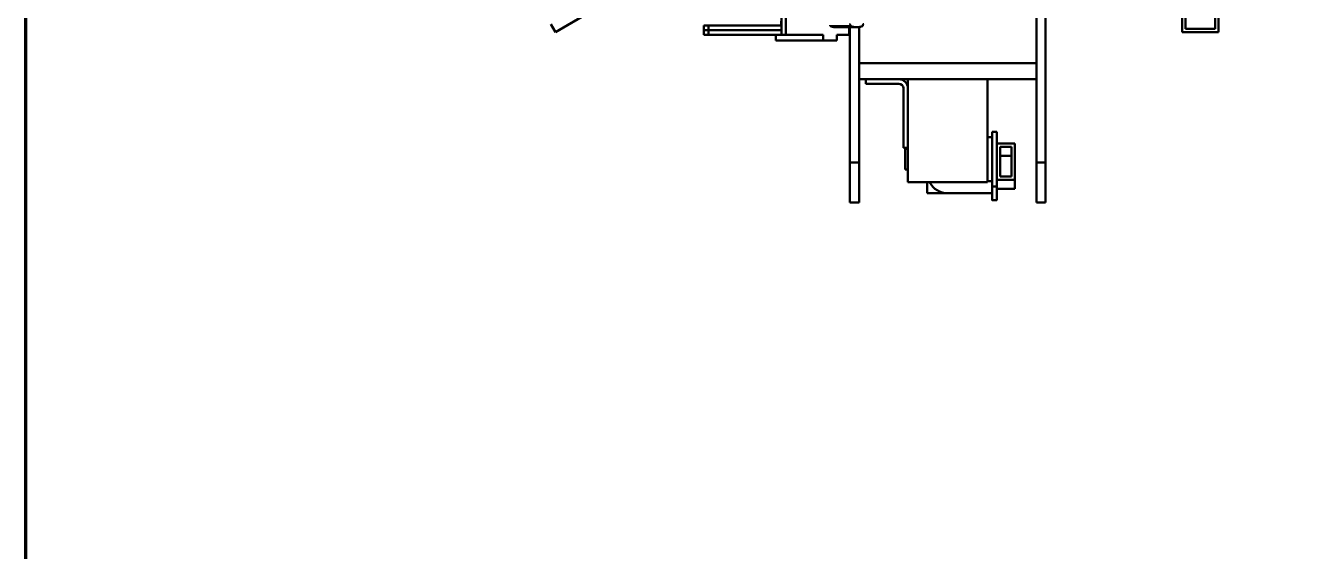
# Model space of a CAD drawing. Header units: millimetres. Extents: x 200 to 4150, y 50 to 2967.
# Drawn here: x 200 to 758, y 1509 to 1740 of the extents above; entities that cross this region are included whole.
import ezdxf

# ---------------------------------------------------------------- set-up
doc = ezdxf.new("R2010")
doc.units = ezdxf.units.MM
doc.header["$LTSCALE"] = 10
doc.layers.add('КОНТУР', color=7, linetype='Continuous', lineweight=50)
doc.layers.add('РАМКА', color=7, linetype='Continuous', lineweight=70)

msp = doc.modelspace()

# ---------------------------------------------------------------- linework, layer by layer
at = {"layer": 'КОНТУР'}
for p, q in [((534.33, 1779.15), (534.33, 1735.65)), ((532.33, 1776.65), (532.33, 1735.65)), ((644.49, 1753.92), (644.49, 1679.49)), ((648.49, 1753.92), (648.49, 1679.49)), ((433, 1736.76), (448.15, 1745.51)), ((433, 1736.76), (431, 1740.23)), ((498.31, 1739.65), (498.31, 1737.65)), ((500.31, 1739.65), (532.22, 1739.65)), ((500.31, 1737.65), (500.31, 1739.65)), ((532.22, 1741.65), (532.22, 1739.65)), ((708.49, 1744.79), (708.49, 1736.79)), ((709.99, 1738.29), (709.99, 1743.29)), ((722.99, 1738.29), (722.99, 1743.29)), ((724.49, 1744.79), (724.49, 1736.79)), ((498.31, 1737.65), (498.31, 1735.65)), ((500.31, 1737.65), (532.33, 1737.65)), ((500.31, 1737.65), (532.33, 1737.65)), ((500.31, 1735.65), (500.31, 1737.65)), ((500.31, 1735.65), (532.33, 1735.65)), ((529.91, 1735.65), (529.91, 1733.15)), ((532.33, 1735.65), (529.91, 1735.65)), ((534.33, 1735.65), (532.33, 1735.65)), ((534.33, 1735.65), (550.71, 1735.65)), ((550.71, 1735.65), (550.71, 1733.15)), ((562.69, 1739.47), (553.78, 1739.47)), ((565.41, 1738.95), (556.51, 1738.95)), ((556.71, 1735.65), (562.13, 1735.65)), ((556.71, 1735.65), (556.71, 1733.15)), ((562.13, 1738.95), (562.13, 1735.65)), ((562.49, 1738.95), (562.49, 1679.49)), ((566.49, 1739.03), (566.49, 1679.49)), ((724.49, 1736.79), (708.49, 1736.79)), ((722.99, 1738.29), (709.99, 1738.29)), ((550.71, 1733.15), (529.91, 1733.15)), ((550.71, 1733.15), (556.71, 1733.15)), ((566.49, 1723.11), (644.49, 1723.11)), ((566.49, 1716.11), (644.49, 1716.11)), ((569.49, 1716.11), (583.99, 1716.11)), ((569.49, 1714.11), (569.49, 1716.11)), ((583.99, 1714.11), (569.49, 1714.11)), ((585.99, 1686), (585.99, 1712.11)), ((587.99, 1670.89), (587.99, 1716.11)), ((587.99, 1716.11), (622.99, 1716.11)), ((587.99, 1712.11), (587.99, 1686)), ((622.99, 1670.89), (622.99, 1716.11)), ((622.99, 1690.6), (624.99, 1690.6)), ((624.99, 1693), (626.99, 1693)), ((587.99, 1686), (585.99, 1686)), ((586.79, 1685.5), (587.99, 1685.5)), ((626.99, 1687.89), (634.99, 1687.89)), ((633.49, 1686.4), (628.49, 1686.4)), ((628.49, 1686.4), (628.49, 1673.43)), ((633.49, 1686.4), (633.49, 1673.43)), ((634.99, 1687.89), (634.99, 1671.93)), ((562.49, 1679.49), (566.49, 1679.49)), ((562.49, 1662), (562.49, 1679.49)), ((566.49, 1662), (566.49, 1679.49)), ((633.49, 1682.44), (628.49, 1682.44)), ((644.49, 1679.49), (648.49, 1679.49)), ((644.49, 1662), (644.49, 1679.49)), ((648.49, 1662), (648.49, 1679.49)), ((586.79, 1676.5), (587.99, 1676.5)), ((633.49, 1673.43), (628.49, 1673.43)), ((587.99, 1670.89), (622.99, 1670.89)), ((596.49, 1670.89), (596.49, 1666)), ((622.99, 1671.4), (624.99, 1671.4)), ((624.99, 1669.03), (624.99, 1663.03)), ((626.99, 1669.03), (624.99, 1669.03)), ((626.99, 1671.93), (634.99, 1671.93)), ((626.99, 1669.03), (626.99, 1663.03)), ((626.99, 1667.97), (634.99, 1667.97)), ((634.99, 1671.93), (634.99, 1667.97)), ((566.49, 1662), (562.49, 1662)), ((596.49, 1666), (624.99, 1666)), ((626.99, 1663.03), (624.99, 1663.03)), ((624.99, 1663), (626.99, 1663)), ((648.49, 1662), (644.49, 1662))]:
    msp.add_line(p, q, dxfattribs=at)
for points in [[(498.31, 1739.65), (498.56, 1739.65), (498.81, 1739.65), (499.06, 1739.65), (499.31, 1739.65), (499.56, 1739.65), (499.81, 1739.65), (500.06, 1739.65), (500.31, 1739.65)], [(532.22, 1739.65), (532.23, 1739.65), (532.25, 1739.65), (532.26, 1739.65), (532.27, 1739.65), (532.29, 1739.65), (532.3, 1739.65), (532.31, 1739.65), (532.33, 1739.65)], [(553.79, 1739.64), (553.79, 1739.66), (553.79, 1739.69), (553.79, 1739.71), (553.79, 1739.74), (553.78, 1739.76), (553.78, 1739.78), (553.78, 1739.81), (553.77, 1739.83)], [(553.78, 1739.47), (553.78, 1739.49), (553.78, 1739.51), (553.78, 1739.53), (553.79, 1739.55), (553.79, 1739.57), (553.79, 1739.6), (553.79, 1739.62), (553.79, 1739.64)], [(562.7, 1739.64), (562.69, 1739.75), (562.68, 1739.86), (562.65, 1739.97), (562.61, 1740.07), (562.55, 1740.17), (562.48, 1740.25), (562.39, 1740.31), (562.28, 1740.34)], [(562.69, 1739.47), (562.69, 1739.49), (562.69, 1739.51), (562.69, 1739.53), (562.69, 1739.55), (562.7, 1739.57), (562.7, 1739.6), (562.7, 1739.62), (562.7, 1739.64)], [(568.55, 1740.34), (568.42, 1740.31), (568.32, 1740.22), (568.24, 1740.11), (568.19, 1739.99), (568.15, 1739.87), (568.14, 1739.73), (568.13, 1739.6), (568.14, 1739.47)], [(498.31, 1737.65), (498.56, 1737.65), (498.81, 1737.65), (499.06, 1737.65), (499.31, 1737.65), (499.56, 1737.65), (499.81, 1737.65), (500.06, 1737.65), (500.31, 1737.65)], [(498.31, 1737.65), (498.56, 1737.65), (498.81, 1737.65), (499.06, 1737.65), (499.31, 1737.65), (499.56, 1737.65), (499.81, 1737.65), (500.06, 1737.65), (500.31, 1737.65)], [(498.31, 1735.65), (498.56, 1735.65), (498.81, 1735.65), (499.06, 1735.65), (499.31, 1735.65), (499.56, 1735.65), (499.81, 1735.65), (500.06, 1735.65), (500.31, 1735.65)], [(556.51, 1738.95), (556.16, 1738.96), (555.81, 1738.98), (555.46, 1739.03), (555.12, 1739.08), (554.78, 1739.16), (554.44, 1739.25), (554.11, 1739.35), (553.78, 1739.47)], [(565.41, 1738.95), (565.07, 1738.96), (564.72, 1738.98), (564.37, 1739.03), (564.03, 1739.08), (563.68, 1739.16), (563.35, 1739.25), (563.01, 1739.35), (562.69, 1739.47)], [(568.14, 1739.47), (567.82, 1739.35), (567.48, 1739.25), (567.14, 1739.16), (566.8, 1739.08), (566.46, 1739.03), (566.11, 1738.98), (565.76, 1738.96), (565.41, 1738.95)], [(624.99, 1693), (624.99, 1692.17), (624.99, 1691.35), (624.99, 1690.52), (624.99, 1689.69), (624.99, 1688.87), (624.99, 1688.04), (624.99, 1687.21), (624.99, 1686.39), (624.99, 1685.56), (624.99, 1684.73), (624.99, 1683.91), (624.99, 1683.08), (624.99, 1682.25), (624.99, 1681.43), (624.99, 1680.6), (624.99, 1679.77), (624.99, 1678.95), (624.99, 1678.12), (624.99, 1677.29), (624.99, 1676.47), (624.99, 1675.64), (624.99, 1674.81), (624.99, 1673.99), (624.99, 1673.16), (624.99, 1672.33), (624.99, 1671.51), (624.99, 1670.68), (624.99, 1669.85), (624.99, 1669.03)], [(626.99, 1693), (626.99, 1692.17), (626.99, 1691.35), (626.99, 1690.52), (626.99, 1689.69), (626.99, 1688.87), (626.99, 1688.04), (626.99, 1687.21), (626.99, 1686.39), (626.99, 1685.56), (626.99, 1684.73), (626.99, 1683.91), (626.99, 1683.08), (626.99, 1682.25), (626.99, 1681.43), (626.99, 1680.6), (626.99, 1679.77), (626.99, 1678.95), (626.99, 1678.12), (626.99, 1677.29), (626.99, 1676.47), (626.99, 1675.64), (626.99, 1674.81), (626.99, 1673.99), (626.99, 1673.16), (626.99, 1672.33), (626.99, 1671.51), (626.99, 1670.68), (626.99, 1669.85), (626.99, 1669.03)], [(586.79, 1685.5), (586.79, 1684.68), (586.79, 1683.86), (586.79, 1683.05), (586.79, 1682.23), (586.79, 1681.41), (586.79, 1680.59), (586.79, 1679.77), (586.79, 1678.95), (586.79, 1678.14), (586.79, 1677.32), (586.79, 1676.5)], [(624.99, 1663.03), (624.99, 1663.02), (624.99, 1663.02), (624.99, 1663.02), (624.99, 1663.01), (624.99, 1663.01), (624.99, 1663.01), (624.99, 1663), (624.99, 1663)], [(626.99, 1663.03), (626.99, 1663.02), (626.99, 1663.02), (626.99, 1663.02), (626.99, 1663.01), (626.99, 1663.01), (626.99, 1663.01), (626.99, 1663), (626.99, 1663)]]:
    msp.add_lwpolyline(points, dxfattribs=at)
for centre, radius, start, end in [((583.99, 1712.11), 4, 0, 90), ((583.99, 1712.11), 2, 360, 90), ((605.49, 1675), 9, 207.1865, 270)]:
    msp.add_arc(centre, radius, start, end, dxfattribs=at)
at = {"layer": 'РАМКА', "lineweight": 70}
msp.add_lwpolyline([(200, 50), (4150, 50), (4150, 2870), (200, 2870), (200, 50)], dxfattribs=at)

doc.saveas('drawing.dxf')
